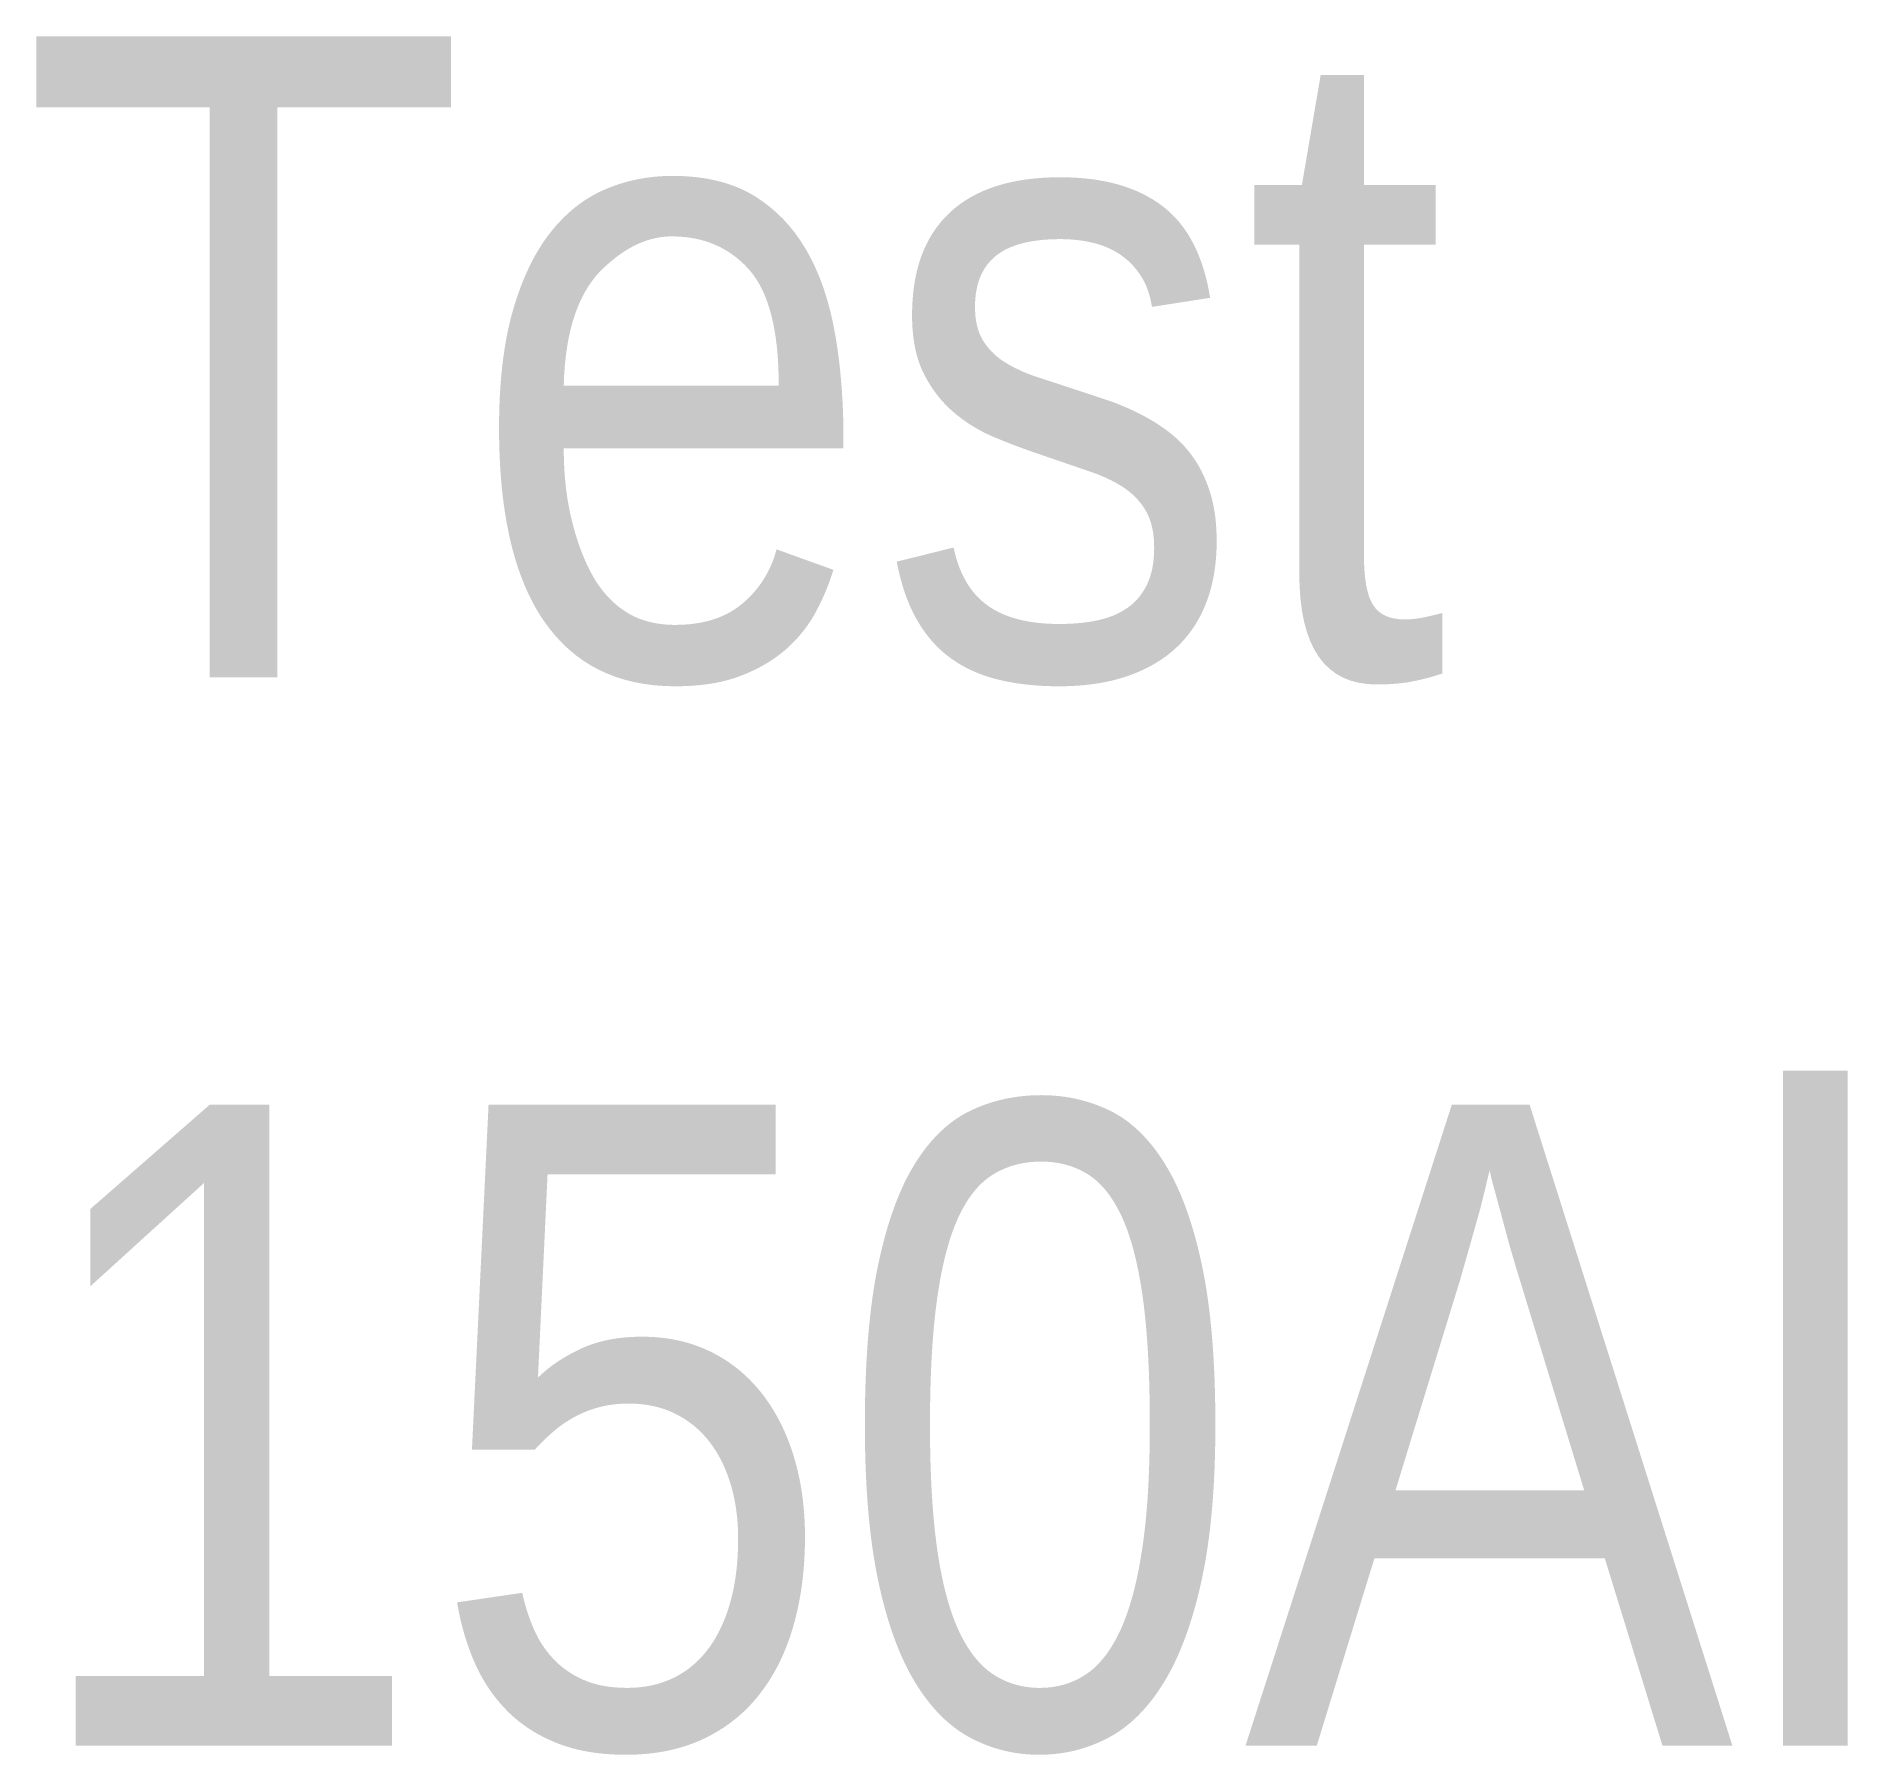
# Model space of a CAD drawing. Extents: x 0.03 to 2.85, y 0.4 to 3.08.
import ezdxf

# ---------------------------------------------------------------- set-up
doc = ezdxf.new("R2010")
doc.units = 0
doc.header["$MEASUREMENT"] = 0
doc.styles.add('TECHBASE_ARIAL_NOVA_LIGHT_1', font='ArialNova-Light.ttf')

msp = doc.modelspace()

# ---------------------------------------------------------------- texts
at = {"insert": (0, 0.4), "char_height": 1, "attachment_point": 7, "style": 'TECHBASE_ARIAL_NOVA_LIGHT_1'}
msp.add_mtext('{Test}\\P{\\C2;150Al}', dxfattribs=at)
msp.add_mtext('{Test}\\P{\\C2;150Al}', dxfattribs=at)

doc.saveas('drawing.dxf')
